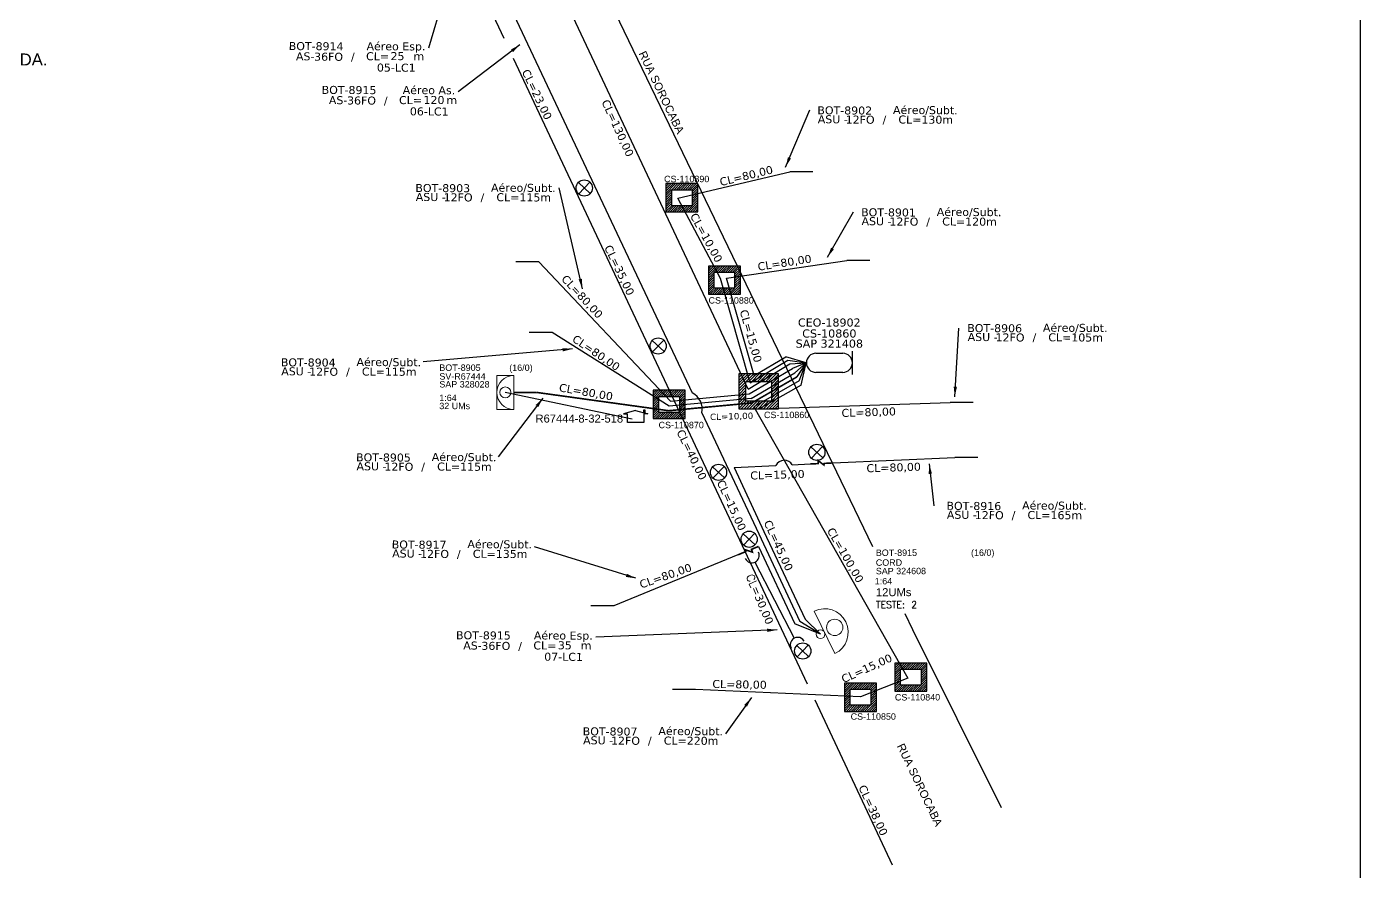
# Model space of a CAD drawing. Extents: x -89 to 1664, y 705 to 1299.
# Drawn here: x 482.6 to 749.2, y 904.3 to 1073 of the extents above; entities that cross this region are included whole.
import ezdxf
from ezdxf.enums import TextEntityAlignment as Align

# ---------------------------------------------------------------- set-up
doc = ezdxf.new("R2010")
doc.units = 0
for name, color, linetype in [('10.1-Caixas Subterrâneas', 5, 'Continuous'), ('20.4-CEOS', 1, 'Continuous'), ('20.5-CEO', 1, 'Continuous'), ('CAP a instalar', 1, 'Continuous'), ('celulas gpon', 7, 'Continuous'), ('label_cabos', 7, 'Continuous'), ('Legenda', 1, 'Continuous'), ('locais', 7, 'Continuous'), ('QUADRA', 7, 'Continuous'), ('Subida Lateral', 5, 'Continuous'), ('surveys', 7, 'Continuous'), ('surveys legendas', 7, 'Continuous')]:
    doc.layers.add(name, color=color, linetype=linetype)
for name, color, linetype, lineweight in [("20.0-LEGENDA DOS CDO'S", 1, 'Continuous', 0), ('20.1-CDO_INTERIOR', 1, 'Continuous', 0), ('20.2-CDO_POSTE', 1, 'Continuous', 5), ('20.6-CORDOALHA_SUPORTE', 7, 'Continuous', 25), ('CORDOALHA_SUPORTE', 7, 'Continuous', 25), ('Segmento Logradouro Texto', 7, 'Continuous', 0)]:
    doc.layers.add(name, color=color, linetype=linetype, lineweight=lineweight)
doc.layers.add('EXTRA', color=50, linetype='Continuous', plot=False)
doc.styles.add('ARIAL', font='arial.ttf')
doc.styles.add('DIGICADE', font='arial.ttf')
doc.styles.add('ROMANS', font='romans')
doc.styles.add('siredit', font='verdana.ttf')
doc.linetypes.add('FENCELINE1', pattern='A,0.25,-0.1,[133,ltypeshp.shx,S=0.1,R=0,X=-0.1,Y=0],-0.1,1', length=1.45)
doc.dimstyles.new('CC', dxfattribs={"dimtxt": 1, "dimasz": 2, "dimexe": 0.18, "dimexo": 0.0625, "dimgap": 0.09, "dimtad": 0, "dimdec": 0, "dimrnd": 1, "dimzin": 0, "dimdsep": 46, "dimtxsty": 'siredit', "dimblk": 'NONE', "dimcen": 0, "dimse1": 1, "dimse2": 1, "dimsd1": 1, "dimsd2": 1, "dimclrt": 7, "dimadec": 0, "dimazin": 0, "dimtfac": 1, "dimtdec": 0, "dimtofl": 0, "dimtmove": 0, "dimatfit": 3, "dimfxl": 0, "dimtolj": 1, "dimtzin": 0, "dimarcsym": 0})

# ---------------------------------------------------------------- blocks, each defined once
blk = doc.blocks.new('SURVEY_SURVEY')
for p, q in [((0, 0.0000152), (-0.0000151, 0.0000108)), ((-0.0000151, 0.0000108), (-0.0000104, 0.0000108)), ((-0.0000103, 0), (-0.0000103, 0.0000108)), ((0.0000103, 0), (-0.0000103, 0)), ((0, 0.0000152), (0.0000151, 0.0000108)), ((0.0000101, 0.0000159), (0.0000117, 0.0000159)), ((0.0000101, 0.0000123), (0.0000101, 0.0000159)), ((0.0000151, 0.0000108), (0.0000103, 0.0000108)), ((0.0000103, 0.0000108), (0.0000103, 0)), ((0.0000117, 0.0000159), (0.0000117, 0.0000119))]:
    blk.add_line(p, q)
blk = doc.blocks.new('*X65')
at = {"color": 0, "linetype": 'Continuous'}
for p, q in [((-1.25, 0.34099), (-0.49099, 1.1)), ((-1.25, 0.517767), (-0.667767, 1.1)), ((-1.25, 0.694544), (-0.844544, 1.1)), ((-1.25, 0.87132), (-1.02132, 1.1)), ((-1.25, 1.048097), (-1.198097, 1.1)), ((-0.789214, 0.625), (-0.314214, 1.1)), ((-0.612437, 0.625), (-0.137437, 1.1)), ((-0.43566, 0.625), (0.03934, 1.1)), ((-0.258883, 0.625), (0.216117, 1.1)), ((-0.082107, 0.625), (0.392893, 1.1)), ((0.09467, 0.625), (0.56967, 1.1)), ((0.271447, 0.625), (0.746447, 1.1)), ((0.448223, 0.625), (0.923223, 1.1)), ((0.625, 0.625), (1.1, 1.1)), ((0.801777, 0.625), (1.25, 1.073223)), ((0.8035, 0.449947), (1.25, 0.896447)), ((-1.25, 0.164214), (-0.8035, 0.610714)), ((-1.25, -0.012563), (-0.8035, 0.433937)), ((-1.25, -0.18934), (-0.8035, 0.25716)), ((-1.25, -0.366117), (-0.8035, 0.080383)), ((0.8035, 0.27317), (1.25, 0.71967)), ((0.8035, 0.096393), (1.25, 0.542893)), ((0.8035, -0.080383), (1.25, 0.366117)), ((0.8035, -0.25716), (1.25, 0.18934)), ((0.8035, -0.433937), (1.25, 0.012563)), ((-1.25, -0.542893), (-0.8035, -0.096393)), ((-1.25, -0.71967), (-0.8035, -0.27317)), ((-1.25, -0.896447), (-0.8035, -0.449947)), ((-1.25, -1.073223), (-0.801777, -0.625)), ((-1.1, -1.1), (-0.625, -0.625)), ((-0.923223, -1.1), (-0.448223, -0.625)), ((-0.746447, -1.1), (-0.271447, -0.625)), ((-0.56967, -1.1), (-0.09467, -0.625)), ((-0.392893, -1.1), (0.082107, -0.625)), ((-0.216117, -1.1), (0.258883, -0.625)), ((-0.03934, -1.1), (0.43566, -0.625)), ((0.137437, -1.1), (0.612437, -0.625)), ((0.314214, -1.1), (0.789214, -0.625)), ((0.49099, -1.1), (1.25, -0.34099)), ((0.667767, -1.1), (1.25, -0.517767)), ((0.8035, -0.610714), (1.25, -0.164214)), ((0.844544, -1.1), (1.25, -0.694544)), ((1.02132, -1.1), (1.25, -0.87132)), ((1.198097, -1.1), (1.25, -1.048097))]:
    blk.add_line(p, q, dxfattribs=at)
blk = doc.blocks.new('MANHOLE_MQ')
at = {"color": 0, "linetype": 'Continuous'}
for p, q in [((0.00000623, 0.00000569), (-0.00000627, 0.00000569)), ((-0.00000627, 0.00000569), (-0.00000627, -0.00000531)), ((0.00000623, -0.00000531), (0.00000623, 0.00000569)), ((-0.00000404, 0.00000331), (0.00000399, 0.00000331)), ((-0.00000404, -0.00000294), (-0.00000404, 0.00000331)), ((0.00000399, 0.00000331), (0.00000399, -0.00000294)), ((0.00000399, -0.00000294), (-0.00000404, -0.00000294)), ((0.00000399, -0.00000294), (0.00000399, -0.00000294)), ((-0.00000627, -0.00000531), (0.00000623, -0.00000531))]:
    blk.add_line(p, q, dxfattribs=at)
at = {"color": 0, "linetype": 'Continuous', "xscale": 5e-06, "yscale": 5e-06, "zscale": 1e-05}
blk.add_blockref('*X65', (-0.00000002, 0.00000019), dxfattribs=at)
blk = doc.blocks.new('*U104')
at = {"color": 0}
blk.add_line((2.14, -0.58), (-2.1, -0.68), dxfattribs=at)
for centre, radius in [((0, 0.38), 0.733), ((0.03, -1.03), 0.393)]:
    blk.add_circle(centre, radius, dxfattribs=at)
blk.add_arc((0.02, -0.63), 2.12, 1.3782, 181.3782, dxfattribs=at)
blk = doc.blocks.new('Inst CDOE-16 CAIXA DIST OPT CDOE 48F_16D C_SPL_2_1_8')
at = {"layer": "20.0-LEGENDA DOS CDO'S", "color": 0}
for tag, p, style, flags in [('ID_ATIVIDADE', (0.12, 6.47), 'ARIAL', 3), ('FATOR', (7.92, 6.47), 'ARIAL', 1), ('QTDE', (0.1, -1.17), 'DIGICADE', 3)]:
    blk.add_attdef(tag, p, '', height=0.8, rotation=0.118, dxfattribs=dict(at, style=style, flags=flags))
at = {"layer": "20.0-LEGENDA DOS CDO'S", "color": 0, "style": 'ARIAL'}
for tag, p, height in [('FID', (0.12, 5.25), 0.8), ('SAP', (0.12, 2.96), 0.8), ('CORDOALHA', (0.12, 4.02), 0.8), ('1:XX', (-0.01, 1.7), 0.8), ('UMS', (0.14, 0.22), 1)]:
    blk.add_attdef(tag, p, '', height=height, rotation=0.118, dxfattribs=at)
blk.add_attdef('FIBRAS_UTILIZADAS', text='', height=0.8, rotation=0.118, dxfattribs=at).set_placement((13.48, 5.26), align=Align.CENTER)
blk = doc.blocks.new('Teste  FTTH')
at = {"color": 0, "lineweight": 0, "style": 'ROMANS'}
for tag, p in [('TESTE', (-2.302, -0.29)), ('QTDE', (0.212, -0.29))]:
    blk.add_attdef(tag, p, '', height=0.48, dxfattribs=at)
for tag, p, flags in [('FID', (-2.227, -1.253), 1), ('FATOR', (-2.227, -2.028), 3), ('ID_ATIVIDADE', (-2.227, -2.716), 3)]:
    blk.add_attdef(tag, p, '', height=0.48, dxfattribs=dict(at, flags=flags))
blk = doc.blocks.new('Inst CORD ALUMINIO 4.8 MM 3F(sem recursos)')
at = {"layer": '20.6-CORDOALHA_SUPORTE', "color": 0, "lineweight": 0, "style": 'ROMANS'}
blk.add_attdef('LANCE', text='', height=1, dxfattribs=at).set_placement((-0.54, -2.21), align=Align.RIGHT)
at = {"layer": '20.6-CORDOALHA_SUPORTE', "color": 0, "style": 'siredit'}
blk.add_attdef('QTDE', (-0.54, -2.21), '', height=1, rotation=359.69, dxfattribs=at)
at = {"layer": '20.6-CORDOALHA_SUPORTE', "color": 0, "lineweight": 0, "style": 'ROMANS'}
for tag, p, flags in [('FATOR', (-5.2, -4.44), 3), ('ID_ATIVIDADE', (-5.2, -6.67), 3), ('FID', (-5.2, -8.9), 1)]:
    blk.add_attdef(tag, p, '', height=1, dxfattribs=dict(at, flags=flags))
blk = doc.blocks.new('Inst CB ESP CFOA-SM-AS-80-TS-36')
at = {"layer": 'label_cabos', "color": 0, "style": 'siredit'}
for tag, flags, p in [('ID_ATIVIDADE', 3, (1.31, 2.67)), ('FATOR', 1, (11.56, 2.55))]:
    blk.add_attdef(tag, text='', height=1, rotation=359.69, dxfattribs=dict(at, flags=flags)).set_placement(p, align=Align.MIDDLE_CENTER)
for tag, p in [('DESTINO_CABO', (3.13, 1.26)), ('TIPO_CABO', (13.11, 1.24)), ('TIPO_CABO', (1.76, 0)), ('CABO', (4.69, -0.05)), ('/', (7.71, -0.05)), ('LANCE', (10.81, 0)), ('UND', (15.96, 0)), ('FID', (13.15, -1.41))]:
    blk.add_attdef(tag, text='', height=1, rotation=359.69, dxfattribs=at).set_placement(p, align=Align.MIDDLE_CENTER)
blk.add_attdef('QTDE', (12.43, -0.47), '', height=1, rotation=359.69, dxfattribs=at)
blk = doc.blocks.new('_None')
blk = doc.blocks.new('Inst CB AS CFOA-SM-AS-80-TS-36')
at = {"layer": 'label_cabos', "color": 0, "style": 'siredit'}
for tag, flags, p in [('ID_ATIVIDADE', 3, (1.31, 2.67)), ('FATOR', 1, (11.56, 2.55))]:
    blk.add_attdef(tag, text='', height=1, rotation=359.69, dxfattribs=dict(at, flags=flags)).set_placement(p, align=Align.MIDDLE_CENTER)
for tag, p in [('DESTINO_CABO', (3.13, 1.26)), ('TIPO_CABO', (13.11, 1.24)), ('TIPO_CABO', (1.76, 0)), ('CABO', (4.69, -0.05)), ('/', (7.71, -0.05)), ('LANCE', (10.81, 0)), ('UND', (15.96, 0)), ('FID', (13.15, -1.41))]:
    blk.add_attdef(tag, text='', height=1, rotation=359.69, dxfattribs=at).set_placement(p, align=Align.MIDDLE_CENTER)
blk.add_attdef('QTDE', (12.43, -0.47), '', height=1, rotation=359.69, dxfattribs=at)
blk = doc.blocks.new('LEGENDA DOS CABOS')
at = {"layer": 'EXTRA', "color": 0, "style": 'siredit'}
for tag, p in [('ID', (4.6, 0.97)), ('XX', (9.03, 0.97))]:
    blk.add_attdef(tag, text='', height=0.48, rotation=359.69, dxfattribs=at).set_placement(p, align=Align.MIDDLE_CENTER)
at = {"layer": 'Legenda', "color": 0, "style": 'siredit'}
for tag, p in [('TIPO_CABO', (1.31, 0)), ('CABO', (4.69, -0.05)), ('/', (6.81, -0.05)), ('METROS', (10.03, -0.05))]:
    blk.add_attdef(tag, text='', height=0.8, rotation=359.69, dxfattribs=at).set_placement(p, align=Align.MIDDLE_CENTER)

msp = doc.modelspace()

# ---------------------------------------------------------------- linework, layer by layer
msp.add_lwpolyline([(-89.32, 705.02), (749.25, 705.02), (749.25, 1299.02), (-89.32, 1299.02), (-89.32, 705.02)])
at = {"color": 4}
msp.add_lwpolyline([(603.65, 994.63), (578.31, 999.94)], dxfattribs=at)
at = {"layer": '20.1-CDO_INTERIOR', "color": 1, "lineweight": 18}
msp.add_lwpolyline([(576.61, 996.54), (576.61, 1003.34), (580.01, 1003.34), (580.01, 996.54)], close=True, dxfattribs=at)
msp.add_circle((578.31, 999.94), 1.09, dxfattribs=at)
msp.add_arc((580.01, 999.94), 3.4, 90.0276, 270.0276, dxfattribs=at)
at = {"layer": '20.5-CEO', "color": 5}
for p, q in [((640.41, 1007.77), (645.78, 1007.77)), ((645.78, 1003.94), (640.41, 1003.94))]:
    msp.add_line(p, q, dxfattribs=at)
msp.add_lwpolyline([(647.69, 1003.55), (647.69, 1008.17)], dxfattribs=at)
for centre, start, end in [((640.41, 1005.86), 90, 270), ((645.78, 1005.86), 270, 90)]:
    msp.add_arc(centre, 1.91, start, end, dxfattribs=at)
at = {"layer": 'CAP a instalar', "color": 7, "ltscale": 5}
for points in [[(626.89, 1000.61), (626.89, 1000.61), (626.89, 1000.61), (626.89, 1000.61), (581.81, 1096.35)], [(626.89, 1000.61), (635.16, 1005.63)]]:
    msp.add_lwpolyline(points, dxfattribs=at)
at = {"layer": 'CAP a instalar', "color": 7, "linetype": 'FENCELINE1', "ltscale": 3}
for points in [[(577.74, 1080.27), (615.69, 999.86)], [(635.16, 1005.63), (638.49, 1005.86)], [(617.59, 995.86), (629.01, 971.66)], [(629.01, 971.66), (637.22, 954.15)]]:
    msp.add_lwpolyline(points, dxfattribs=at)
at = {"layer": 'CAP a instalar', "color": 251, "ltscale": 5}
for points in [[(612.83, 1038.79), (635.18, 1044)], [(621.34, 1022.73), (621.34, 1022.73), (612.83, 1038.79)], [(585.01, 1026.03), (611.34, 998.19), (627.09, 999.63)], [(628.05, 1003.33), (628.05, 1003.33), (622.5, 1022.75), (646.56, 1026.31)], [(627.29, 1001.89), (621.34, 1022.73), (621.34, 1022.73)], [(627.43, 998.71), (611.08, 997.23), (587.7, 1011.95)], [(627.29, 1001.89), (634.77, 1006.36)], [(628.05, 1003.33), (634.4, 1007.08)], [(627.09, 999.63), (635.75, 1004.73)], [(627.43, 998.71), (636.16, 1003.86)], [(637.06, 1002.23), (627.99, 997.04), (658.8, 942.85)], [(637.49, 1001.4), (629.08, 996.68), (667.26, 997.93)], [(649.32, 939.12), (616.32, 940.57)]]:
    msp.add_lwpolyline(points, dxfattribs=at)
at = {"layer": 'CAP a instalar', "color": 251, "linetype": 'FENCELINE1', "ltscale": 3}
for points in [[(639.78, 1044), (635.18, 1044)], [(585.01, 1026.03), (580.42, 1026.03)], [(651.16, 1026.31), (646.56, 1026.31)], [(587.7, 1011.95), (583.1, 1011.95)], [(638.49, 1005.86), (634.4, 1007.08)], [(634.77, 1006.36), (638.49, 1005.86)], [(638.49, 1005.86), (635.75, 1004.73)], [(636.16, 1003.86), (638.49, 1005.86)], [(637.06, 1002.23), (638.49, 1005.86)], [(637.49, 1001.4), (638.49, 1005.86)], [(671.86, 997.93), (667.26, 997.93)], [(643.77, 985.85), (668.16, 986.96)], [(672.76, 986.95), (668.16, 986.96)], [(624.03, 984.95), (632.42, 985.33)], [(624.03, 984.95), (630.02, 972.14)], [(635.67, 985.48), (639.32, 985.65)], [(630.02, 972.14), (638.23, 954.63)], [(628.94, 969.18), (636.2, 953.68)], [(624.82, 967.49), (624.82, 967.49), (600.03, 957.32)], [(600.03, 957.32), (595.43, 957.32)], [(641.35, 951.62), (638.23, 954.63)], [(641.35, 951.62), (636.2, 953.68)], [(658.8, 942.85), (649.32, 939.12)], [(616.32, 940.57), (611.72, 940.57)]]:
    msp.add_lwpolyline(points, dxfattribs=at)
at = {"layer": 'CAP a instalar', "color": 1, "linetype": 'FENCELINE1', "ltscale": 3, "const_width": 0.32}
for points in [[(638.49, 1005.86), (636.59, 1003.03)], [(584.61, 999.94), (580.01, 999.94)]]:
    msp.add_lwpolyline(points, dxfattribs=at)
at = {"layer": 'CAP a instalar', "color": 1, "ltscale": 5, "const_width": 0.32}
for points in [[(627.59, 997.84), (636.59, 1003.03)], [(584.61, 999.94), (610.97, 996.29), (627.59, 997.84)]]:
    msp.add_lwpolyline(points, dxfattribs=at)
at = {"layer": 'CAP a instalar', "color": 7, "linetype": 'FENCELINE1', "ltscale": 3}
msp.add_lwpolyline([(617.59, 995.86, 0.342282), (615.69, 999.86)], format="xyb", dxfattribs=at)
at = {"layer": 'CAP a instalar', "color": 251, "linetype": 'FENCELINE1', "ltscale": 3}
msp.add_lwpolyline([(635.67, 985.48, 0.607548), (632.42, 985.33)], format="xyb", dxfattribs=at)
at = {"layer": 'CAP a instalar', "color": 7, "linetype": 'FENCELINE1', "ltscale": 5}
msp.add_lwpolyline([(641.35, 951.62), (637.22, 954.15)], dxfattribs=at)
at = {"layer": 'CORDOALHA_SUPORTE'}
msp.add_line((628.19, 966.02), (636.04, 950.81), dxfattribs=at)
for centre, start, end in [((627.61, 967.37), 205.5003, 25.5003), ((636.76, 949.53), 29.1415, 209.1415)]:
    msp.add_arc(centre, 1.47, start, end, dxfattribs=at)
at = {"layer": 'locais', "color": 1}
for p, q in [((592.91, 1041.9), (595.28, 1039.68)), ((595.2, 1041.97), (592.98, 1039.6)), ((607.68, 1010.33), (610.05, 1008.11)), ((609.98, 1010.41), (607.76, 1008.04)), ((639.41, 989.09), (641.78, 986.87)), ((641.71, 989.17), (639.49, 986.8)), ((619.75, 985.09), (622.12, 982.87)), ((622.05, 985.17), (619.83, 982.79)), ((625.87, 971.72), (628.24, 969.5)), ((628.17, 971.8), (625.95, 969.43)), ((636.58, 949.39), (638.95, 947.17)), ((638.88, 949.47), (636.66, 947.09))]:
    msp.add_line(p, q, dxfattribs=at)
for centre in [(594.09, 1040.79), (608.87, 1009.22), (640.6, 987.98), (620.94, 983.98), (627.06, 970.61), (637.77, 948.28)]:
    msp.add_circle(centre, 1.62, dxfattribs=at)
at = {"layer": 'QUADRA'}
for points in [[(578.08, 1070.65), (560.05, 1109.01)], [(600.19, 1075.92), (651.74, 969.13)], [(638.71, 941.67), (579.94, 1066.69)], [(658.18, 955.79), (659.72, 952.6), (677.42, 917.01)], [(655.73, 905.49), (640.24, 938.43)]]:
    msp.add_lwpolyline(points, dxfattribs=at)
at = {"layer": 'Subida Lateral', "color": 5, "const_width": 0.32}
for points in [[(639.32, 985.65), (640.84, 985.72), (640.86, 986.31), (642.01, 985.43), (642.07, 985.76), (643.77, 985.85)], [(628.94, 969.18), (627.53, 968.59), (627.71, 968.04), (626.33, 968.48), (626.38, 968.14), (624.82, 967.49)]]:
    msp.add_lwpolyline(points, dxfattribs=at)

# ---------------------------------------------------------------- block references
at = {"color": 0, "lineweight": 0, "xscale": 1.6, "yscale": 1.6, "zscale": 1.6, "rotation": 292.9057696584198}
msp.add_blockref('Inst CORD ALUMINIO 4.8 MM 3F(sem recursos)', (631.7, 959.78), dxfattribs=at).add_auto_attribs({'QTDE': '30,00', 'LANCE': 'CL='})
at = {"layer": '10.1-Caixas Subterrâneas', "color": 30}
for p, xscale, yscale, zscale, rotation in [((613.61, 1038.94), 511660.0868978531, 511660.0868978531, 511660.0868978531, 180.0000000000627), ((622.09, 1022.47), 511660.0868978531, 511660.0868978531, 511660.0868978531, 180.0000000000627), ((628.95, 1000.28), 633025.7726181395, 633025.7726181395, 633025.7726181395, 180.0000000000626), ((611.04, 997.65), 511660.0868978531, 511660.0868978531, 511660.0868978531, 180.0000000000627), ((659.36, 943.16), 511660.0868978531, 511660.0868978531, 511660.0868978531, 180.0000000000629), ((649.32, 939.12), 511660.0868978531, 511660.0868978531, 511660.0868978531, 180.000000000063)]:
    msp.add_blockref('MANHOLE_MQ', p, dxfattribs=dict(at, xscale=xscale, yscale=yscale, zscale=zscale, rotation=rotation))
at = {"layer": "20.0-LEGENDA DOS CDO'S", "color": 7, "lineweight": 0, "xscale": 1.6, "yscale": 1.6, "zscale": 1.6}
msp.add_blockref('Inst CDOE-16 CAIXA DIST OPT CDOE 48F_16D C_SPL_2_1_8', (652.19, 958.87), dxfattribs=at).add_auto_attribs({'FID': 'BOT-8915', 'CORDOALHA': 'CORD', 'SAP': 'SAP 324608', '1:XX': '1:64', 'UMS': '12UMs', 'FIBRAS_UTILIZADAS': '(16/0)'})
at = {"layer": "20.0-LEGENDA DOS CDO'S", "color": 7, "lineweight": 0, "xscale": 2.80079999999999, "yscale": 2.80079999999999, "zscale": 2.80079999999999, "rotation": 0.004078562105398154}
msp.add_blockref('Teste  FTTH', (658.87, 957.68), dxfattribs=at).add_auto_attribs({'TESTE': 'TESTE:', 'QTDE': '2'})
at = {"layer": '20.2-CDO_POSTE', "color": 7, "xscale": -2.227287655997005, "yscale": 2.227287655997005, "zscale": 2.227287655997005, "rotation": 297.3330852321392}
msp.add_blockref('*U104', (643.41, 952.61), dxfattribs=at)
at = {"layer": 'label_cabos', "color": 0, "lineweight": 0}
ref = msp.add_blockref('Inst CB ESP CFOA-SM-AS-80-TS-36', (535.48, 1067.11), dxfattribs=dict(at, xscale=1.6, yscale=1.6, zscale=1.6))
ref.add_attrib('DESTINO_CABO', 'BOT-8914', dxfattribs={"color": 0, "height": 1.6, "rotation": 359.69, "style": 'siredit'}).set_placement((540.49, 1069.13), align=Align.MIDDLE_CENTER)
ref.add_attrib('TIPO_CABO', 'Aéreo Esp.', dxfattribs={"color": 0, "height": 1.6, "rotation": 359.69, "style": 'siredit'}).set_placement((556.45, 1069.1), align=Align.MIDDLE_CENTER)
ref.add_attrib('CABO', '36FO', dxfattribs={"color": 0, "height": 1.6, "rotation": 359.69, "style": 'siredit'}).set_placement((542.97, 1067.02), align=Align.MIDDLE_CENTER)
ref.add_attrib('/', '/', dxfattribs={"color": 0, "height": 1.6, "rotation": 359.69, "style": 'siredit'}).set_placement((547.82, 1067.02), align=Align.MIDDLE_CENTER)
ref.add_attrib('TIPO_CABO', 'AS-', dxfattribs={"color": 0, "height": 1.6, "rotation": 359.69, "style": 'siredit'}).set_placement((538.3, 1067.1), align=Align.MIDDLE_CENTER)
ref.add_attrib('FID', '05-LC1', dxfattribs={"color": 0, "height": 1.6, "rotation": 359.69, "style": 'siredit'}).set_placement((556.51, 1064.84), align=Align.MIDDLE_CENTER)
ref.add_attrib('LANCE', 'CL=', dxfattribs={"color": 0, "height": 1.6, "rotation": 359.69, "style": 'siredit'}).set_placement((552.77, 1067.11), align=Align.MIDDLE_CENTER)
ref.add_attrib('QTDE', '25', (555.36, 1066.35), dxfattribs={"color": 0, "height": 1.6, "rotation": 359.69, "style": 'siredit'})
ref.add_attrib('UND', 'm', dxfattribs={"color": 0, "height": 1.6, "rotation": 359.69, "style": 'siredit'}).set_placement((561.02, 1067.11), align=Align.MIDDLE_CENTER)
ref = msp.add_blockref('Inst CB AS CFOA-SM-AS-80-TS-36', (542.06, 1058.35), dxfattribs=dict(at, xscale=1.6, yscale=1.6, zscale=1.6))
ref.add_attrib('DESTINO_CABO', 'BOT-8915', dxfattribs={"color": 0, "height": 1.6, "rotation": 359.69, "style": 'siredit'}).set_placement((547.07, 1060.37), align=Align.MIDDLE_CENTER)
ref.add_attrib('TIPO_CABO', 'Aéreo As.', dxfattribs={"color": 0, "height": 1.6, "rotation": 359.69, "style": 'siredit'}).set_placement((563.04, 1060.34), align=Align.MIDDLE_CENTER)
ref.add_attrib('CABO', '36FO', dxfattribs={"color": 0, "height": 1.6, "rotation": 359.69, "style": 'siredit'}).set_placement((549.56, 1058.27), align=Align.MIDDLE_CENTER)
ref.add_attrib('/', '/', dxfattribs={"color": 0, "height": 1.6, "rotation": 359.69, "style": 'siredit'}).set_placement((554.41, 1058.27), align=Align.MIDDLE_CENTER)
ref.add_attrib('TIPO_CABO', 'AS-', dxfattribs={"color": 0, "height": 1.6, "rotation": 359.69, "style": 'siredit'}).set_placement((544.88, 1058.34), align=Align.MIDDLE_CENTER)
ref.add_attrib('FID', '06-LC1', dxfattribs={"color": 0, "height": 1.6, "rotation": 359.69, "style": 'siredit'}).set_placement((563.1, 1056.09), align=Align.MIDDLE_CENTER)
ref.add_attrib('LANCE', 'CL=', dxfattribs={"color": 0, "height": 1.6, "rotation": 359.69, "style": 'siredit'}).set_placement((559.36, 1058.35), align=Align.MIDDLE_CENTER)
ref.add_attrib('QTDE', '120', (561.95, 1057.59), dxfattribs={"color": 0, "height": 1.6, "rotation": 359.69, "style": 'siredit'})
ref.add_attrib('UND', 'm', dxfattribs={"color": 0, "height": 1.6, "rotation": 359.69, "style": 'siredit'}).set_placement((567.61, 1058.35), align=Align.MIDDLE_CENTER)
ref = msp.add_blockref('LEGENDA DOS CABOS', (639.39, 1053.69), dxfattribs=dict(at, xscale=1.6, yscale=1.6, zscale=1.6))
ref.add_attrib('ID', 'BOT-8902', dxfattribs={"color": 0, "height": 1.6, "rotation": 359.69, "style": 'siredit'}).set_placement((646.17, 1056.29), align=Align.MIDDLE_CENTER)
ref.add_attrib('CABO', '12FO', dxfattribs={"color": 0, "height": 1.6, "rotation": 359.69, "style": 'siredit'}).set_placement((649.25, 1054.45), align=Align.MIDDLE_CENTER)
ref.add_attrib('METROS', 'CL=130m', dxfattribs={"color": 0, "height": 1.6, "rotation": 359.69, "style": 'siredit'}).set_placement((662.36, 1054.45), align=Align.MIDDLE_CENTER)
ref.add_attrib('XX', 'Aéreo/Subt.', dxfattribs={"color": 0, "height": 1.6, "rotation": 359.69, "style": 'siredit'}).set_placement((662.28, 1056.36), align=Align.MIDDLE_CENTER)
ref.add_attrib('/', '/', dxfattribs={"color": 0, "height": 1.6, "rotation": 359.69, "style": 'siredit'}).set_placement((654.1, 1054.45), align=Align.MIDDLE_CENTER)
ref.add_attrib('TIPO_CABO', 'ASU -', dxfattribs={"color": 0, "height": 1.6, "rotation": 359.69, "style": 'siredit'}).set_placement((643.77, 1054.52), align=Align.MIDDLE_CENTER)
ref = msp.add_blockref('LEGENDA DOS CABOS', (559.01, 1038.16), dxfattribs=dict(at, xscale=1.6, yscale=1.6, zscale=1.6))
ref.add_attrib('ID', 'BOT-8903', dxfattribs={"color": 0, "height": 1.6, "rotation": 359.69, "style": 'siredit'}).set_placement((565.8, 1040.77), align=Align.MIDDLE_CENTER)
ref.add_attrib('CABO', '12FO', dxfattribs={"color": 0, "height": 1.6, "rotation": 359.69, "style": 'siredit'}).set_placement((568.88, 1038.92), align=Align.MIDDLE_CENTER)
ref.add_attrib('METROS', 'CL=115m', dxfattribs={"color": 0, "height": 1.6, "rotation": 359.69, "style": 'siredit'}).set_placement((581.99, 1038.92), align=Align.MIDDLE_CENTER)
ref.add_attrib('XX', 'Aéreo/Subt.', dxfattribs={"color": 0, "height": 1.6, "rotation": 359.69, "style": 'siredit'}).set_placement((581.91, 1040.83), align=Align.MIDDLE_CENTER)
ref.add_attrib('/', '/', dxfattribs={"color": 0, "height": 1.6, "rotation": 359.69, "style": 'siredit'}).set_placement((573.72, 1038.92), align=Align.MIDDLE_CENTER)
ref.add_attrib('TIPO_CABO', 'ASU -', dxfattribs={"color": 0, "height": 1.6, "rotation": 359.69, "style": 'siredit'}).set_placement((563.4, 1038.99), align=Align.MIDDLE_CENTER)
ref = msp.add_blockref('LEGENDA DOS CABOS', (648.13, 1033.32), dxfattribs=dict(at, xscale=1.6, yscale=1.6, zscale=1.6))
ref.add_attrib('ID', 'BOT-8901', dxfattribs={"color": 0, "height": 1.6, "rotation": 359.69, "style": 'siredit'}).set_placement((654.92, 1035.92), align=Align.MIDDLE_CENTER)
ref.add_attrib('CABO', '12FO', dxfattribs={"color": 0, "height": 1.6, "rotation": 359.69, "style": 'siredit'}).set_placement((658, 1034.08), align=Align.MIDDLE_CENTER)
ref.add_attrib('METROS', 'CL=120m', dxfattribs={"color": 0, "height": 1.6, "rotation": 359.69, "style": 'siredit'}).set_placement((671.11, 1034.08), align=Align.MIDDLE_CENTER)
ref.add_attrib('XX', 'Aéreo/Subt.', dxfattribs={"color": 0, "height": 1.6, "rotation": 359.69, "style": 'siredit'}).set_placement((671.03, 1035.99), align=Align.MIDDLE_CENTER)
ref.add_attrib('/', '/', dxfattribs={"color": 0, "height": 1.6, "rotation": 359.69, "style": 'siredit'}).set_placement((662.84, 1034.08), align=Align.MIDDLE_CENTER)
ref.add_attrib('TIPO_CABO', 'ASU -', dxfattribs={"color": 0, "height": 1.6, "rotation": 359.69, "style": 'siredit'}).set_placement((652.52, 1034.15), align=Align.MIDDLE_CENTER)
ref = msp.add_blockref('LEGENDA DOS CABOS', (669.36, 1010.17), dxfattribs=dict(at, xscale=1.6, yscale=1.6, zscale=1.6))
ref.add_attrib('ID', 'BOT-8906', dxfattribs={"color": 0, "height": 1.6, "rotation": 359.69, "style": 'siredit'}).set_placement((676.14, 1012.78), align=Align.MIDDLE_CENTER)
ref.add_attrib('CABO', '12FO', dxfattribs={"color": 0, "height": 1.6, "rotation": 359.69, "style": 'siredit'}).set_placement((679.22, 1010.93), align=Align.MIDDLE_CENTER)
ref.add_attrib('METROS', 'CL=105m', dxfattribs={"color": 0, "height": 1.6, "rotation": 359.69, "style": 'siredit'}).set_placement((692.33, 1010.93), align=Align.MIDDLE_CENTER)
ref.add_attrib('XX', 'Aéreo/Subt.', dxfattribs={"color": 0, "height": 1.6, "rotation": 359.69, "style": 'siredit'}).set_placement((692.25, 1012.85), align=Align.MIDDLE_CENTER)
ref.add_attrib('/', '/', dxfattribs={"color": 0, "height": 1.6, "rotation": 359.69, "style": 'siredit'}).set_placement((684.07, 1010.93), align=Align.MIDDLE_CENTER)
ref.add_attrib('TIPO_CABO', 'ASU -', dxfattribs={"color": 0, "height": 1.6, "rotation": 359.69, "style": 'siredit'}).set_placement((673.74, 1011.01), align=Align.MIDDLE_CENTER)
ref = msp.add_blockref('LEGENDA DOS CABOS', (532.13, 1003.33), dxfattribs=dict(at, xscale=1.6, yscale=1.6, zscale=1.6))
ref.add_attrib('ID', 'BOT-8904', dxfattribs={"color": 0, "height": 1.6, "rotation": 359.69, "style": 'siredit'}).set_placement((538.91, 1005.93), align=Align.MIDDLE_CENTER)
ref.add_attrib('CABO', '12FO', dxfattribs={"color": 0, "height": 1.6, "rotation": 359.69, "style": 'siredit'}).set_placement((541.99, 1004.09), align=Align.MIDDLE_CENTER)
ref.add_attrib('METROS', 'CL=115m', dxfattribs={"color": 0, "height": 1.6, "rotation": 359.69, "style": 'siredit'}).set_placement((555.1, 1004.09), align=Align.MIDDLE_CENTER)
ref.add_attrib('XX', 'Aéreo/Subt.', dxfattribs={"color": 0, "height": 1.6, "rotation": 359.69, "style": 'siredit'}).set_placement((555.02, 1006), align=Align.MIDDLE_CENTER)
ref.add_attrib('/', '/', dxfattribs={"color": 0, "height": 1.6, "rotation": 359.69, "style": 'siredit'}).set_placement((546.84, 1004.09), align=Align.MIDDLE_CENTER)
ref.add_attrib('TIPO_CABO', 'ASU -', dxfattribs={"color": 0, "height": 1.6, "rotation": 359.69, "style": 'siredit'}).set_placement((536.51, 1004.16), align=Align.MIDDLE_CENTER)
ref = msp.add_blockref('LEGENDA DOS CABOS', (547.17, 984.34), dxfattribs=dict(at, xscale=1.6, yscale=1.6, zscale=1.6))
ref.add_attrib('ID', 'BOT-8905', dxfattribs={"color": 0, "height": 1.6, "rotation": 359.69, "style": 'siredit'}).set_placement((553.95, 986.95), align=Align.MIDDLE_CENTER)
ref.add_attrib('CABO', '12FO', dxfattribs={"color": 0, "height": 1.6, "rotation": 359.69, "style": 'siredit'}).set_placement((557.03, 985.1), align=Align.MIDDLE_CENTER)
ref.add_attrib('METROS', 'CL=115m', dxfattribs={"color": 0, "height": 1.6, "rotation": 359.69, "style": 'siredit'}).set_placement((570.14, 985.1), align=Align.MIDDLE_CENTER)
ref.add_attrib('XX', 'Aéreo/Subt.', dxfattribs={"color": 0, "height": 1.6, "rotation": 359.69, "style": 'siredit'}).set_placement((570.06, 987.02), align=Align.MIDDLE_CENTER)
ref.add_attrib('/', '/', dxfattribs={"color": 0, "height": 1.6, "rotation": 359.69, "style": 'siredit'}).set_placement((561.87, 985.1), align=Align.MIDDLE_CENTER)
ref.add_attrib('TIPO_CABO', 'ASU -', dxfattribs={"color": 0, "height": 1.6, "rotation": 359.69, "style": 'siredit'}).set_placement((551.55, 985.18), align=Align.MIDDLE_CENTER)
ref = msp.add_blockref('LEGENDA DOS CABOS', (665.2, 974.66), dxfattribs=dict(at, xscale=1.6, yscale=1.6, zscale=1.6))
ref.add_attrib('ID', 'BOT-8916', dxfattribs={"color": 0, "height": 1.6, "rotation": 359.69, "style": 'siredit'}).set_placement((671.98, 977.26), align=Align.MIDDLE_CENTER)
ref.add_attrib('CABO', '12FO', dxfattribs={"color": 0, "height": 1.6, "rotation": 359.69, "style": 'siredit'}).set_placement((675.06, 975.42), align=Align.MIDDLE_CENTER)
ref.add_attrib('METROS', 'CL=165m', dxfattribs={"color": 0, "height": 1.6, "rotation": 359.69, "style": 'siredit'}).set_placement((688.17, 975.42), align=Align.MIDDLE_CENTER)
ref.add_attrib('XX', 'Aéreo/Subt.', dxfattribs={"color": 0, "height": 1.6, "rotation": 359.69, "style": 'siredit'}).set_placement((688.09, 977.33), align=Align.MIDDLE_CENTER)
ref.add_attrib('/', '/', dxfattribs={"color": 0, "height": 1.6, "rotation": 359.69, "style": 'siredit'}).set_placement((679.91, 975.42), align=Align.MIDDLE_CENTER)
ref.add_attrib('TIPO_CABO', 'ASU -', dxfattribs={"color": 0, "height": 1.6, "rotation": 359.69, "style": 'siredit'}).set_placement((669.58, 975.49), align=Align.MIDDLE_CENTER)
ref = msp.add_blockref('LEGENDA DOS CABOS', (554.3, 966.92), dxfattribs=dict(at, xscale=1.6, yscale=1.6, zscale=1.6))
ref.add_attrib('ID', 'BOT-8917', dxfattribs={"color": 0, "height": 1.6, "rotation": 359.69, "style": 'siredit'}).set_placement((561.08, 969.53), align=Align.MIDDLE_CENTER)
ref.add_attrib('CABO', '12FO', dxfattribs={"color": 0, "height": 1.6, "rotation": 359.69, "style": 'siredit'}).set_placement((564.16, 967.68), align=Align.MIDDLE_CENTER)
ref.add_attrib('METROS', 'CL=135m', dxfattribs={"color": 0, "height": 1.6, "rotation": 359.69, "style": 'siredit'}).set_placement((577.27, 967.68), align=Align.MIDDLE_CENTER)
ref.add_attrib('XX', 'Aéreo/Subt.', dxfattribs={"color": 0, "height": 1.6, "rotation": 359.69, "style": 'siredit'}).set_placement((577.19, 969.6), align=Align.MIDDLE_CENTER)
ref.add_attrib('/', '/', dxfattribs={"color": 0, "height": 1.6, "rotation": 359.69, "style": 'siredit'}).set_placement((569.01, 967.68), align=Align.MIDDLE_CENTER)
ref.add_attrib('TIPO_CABO', 'ASU -', dxfattribs={"color": 0, "height": 1.6, "rotation": 359.69, "style": 'siredit'}).set_placement((558.68, 967.75), align=Align.MIDDLE_CENTER)
ref = msp.add_blockref('Inst CB ESP CFOA-SM-AS-80-TS-36', (568.92, 949.38), dxfattribs=dict(at, xscale=1.6, yscale=1.6, zscale=1.6))
ref.add_attrib('DESTINO_CABO', 'BOT-8915', dxfattribs={"color": 0, "height": 1.6, "rotation": 359.69, "style": 'siredit'}).set_placement((573.93, 951.4), align=Align.MIDDLE_CENTER)
ref.add_attrib('TIPO_CABO', 'Aéreo Esp.', dxfattribs={"color": 0, "height": 1.6, "rotation": 359.69, "style": 'siredit'}).set_placement((589.9, 951.37), align=Align.MIDDLE_CENTER)
ref.add_attrib('CABO', '36FO', dxfattribs={"color": 0, "height": 1.6, "rotation": 359.69, "style": 'siredit'}).set_placement((576.42, 949.3), align=Align.MIDDLE_CENTER)
ref.add_attrib('/', '/', dxfattribs={"color": 0, "height": 1.6, "rotation": 359.69, "style": 'siredit'}).set_placement((581.27, 949.3), align=Align.MIDDLE_CENTER)
ref.add_attrib('TIPO_CABO', 'AS-', dxfattribs={"color": 0, "height": 1.6, "rotation": 359.69, "style": 'siredit'}).set_placement((571.74, 949.37), align=Align.MIDDLE_CENTER)
ref.add_attrib('FID', '07-LC1', dxfattribs={"color": 0, "height": 1.6, "rotation": 359.69, "style": 'siredit'}).set_placement((589.96, 947.12), align=Align.MIDDLE_CENTER)
ref.add_attrib('LANCE', 'CL=', dxfattribs={"color": 0, "height": 1.6, "rotation": 359.69, "style": 'siredit'}).set_placement((586.22, 949.38), align=Align.MIDDLE_CENTER)
ref.add_attrib('QTDE', '35', (588.81, 948.62), dxfattribs={"color": 0, "height": 1.6, "rotation": 359.69, "style": 'siredit'})
ref.add_attrib('UND', 'm', dxfattribs={"color": 0, "height": 1.6, "rotation": 359.69, "style": 'siredit'}).set_placement((594.47, 949.38), align=Align.MIDDLE_CENTER)
ref = msp.add_blockref('LEGENDA DOS CABOS', (592.48, 929.59), dxfattribs=dict(at, xscale=1.6, yscale=1.6, zscale=1.6))
ref.add_attrib('ID', 'BOT-8907', dxfattribs={"color": 0, "height": 1.6, "rotation": 359.69, "style": 'siredit'}).set_placement((599.26, 932.2), align=Align.MIDDLE_CENTER)
ref.add_attrib('CABO', '12FO', dxfattribs={"color": 0, "height": 1.6, "rotation": 359.69, "style": 'siredit'}).set_placement((602.34, 930.35), align=Align.MIDDLE_CENTER)
ref.add_attrib('METROS', 'CL=220m', dxfattribs={"color": 0, "height": 1.6, "rotation": 359.69, "style": 'siredit'}).set_placement((615.45, 930.35), align=Align.MIDDLE_CENTER)
ref.add_attrib('XX', 'Aéreo/Subt.', dxfattribs={"color": 0, "height": 1.6, "rotation": 359.69, "style": 'siredit'}).set_placement((615.37, 932.27), align=Align.MIDDLE_CENTER)
ref.add_attrib('/', '/', dxfattribs={"color": 0, "height": 1.6, "rotation": 359.69, "style": 'siredit'}).set_placement((607.19, 930.35), align=Align.MIDDLE_CENTER)
ref.add_attrib('TIPO_CABO', 'ASU -', dxfattribs={"color": 0, "height": 1.6, "rotation": 359.69, "style": 'siredit'}).set_placement((596.86, 930.43), align=Align.MIDDLE_CENTER)
at = {"layer": 'surveys', "color": 255, "xscale": 159999.9999996623, "yscale": 159999.9999996623, "zscale": 159999.9999996623}
msp.add_blockref('SURVEY_SURVEY', (604.36, 993.92), dxfattribs=at)

# ---------------------------------------------------------------- texts
at = {"color": 7, "linetype": 'Continuous', "insert": (444.69, 1071.67), "char_height": 2.4, "width": 44.8554, "attachment_point": 1, "style": 'DIGICADE'}
msp.add_mtext('NOTA:  CDOE SERÁ \\PINSTALADA NA FACHADA.', dxfattribs=at)
at = {"layer": '10.1-Caixas Subterrâneas', "color": 30, "style": 'ARIAL'}
for s, p in [('CS-110890', (610.05, 1041.95)), ('CS-110880', (618.94, 1017.7)), ('CS-110860', (630.03, 994.81)), ('CS-110870', (608.95, 992.79)), ('CS-110840', (656.2, 938.39)), ('CS-110850', (647.35, 934.54))]:
    msp.add_text(s, height=1.28, dxfattribs=at).set_placement(p)
at = {"layer": "20.0-LEGENDA DOS CDO'S", "color": 1, "style": 'ARIAL'}
for s, p in [('BOT-8905', (565.12, 1004.25)), ('SV-R67444', (565.13, 1002.51)), ('SAP 328028', (565.12, 1000.93)), ('32 UMs', (565.11, 996.6)), ('1:64', (565.11, 998.22))]:
    msp.add_text(s, height=1.28, rotation=359.9724, dxfattribs=at).set_placement(p)
msp.add_text('                (16/0)', height=1.28, rotation=359.9724, dxfattribs=at).set_placement((577.46, 1004.24), align=Align.CENTER)
at = {"layer": '20.4-CEOS', "color": 5, "style": 'siredit'}
msp.add_text('CEO-18902', height=1.615, dxfattribs=at).set_placement((643.08, 1014.72), align=Align.TOP_CENTER)
at = {"layer": '20.5-CEO', "color": 5, "style": 'siredit'}
for s, p in [('SAP 321408', (643.09, 1010.51)), ('CS-10860', (643.09, 1012.53))]:
    msp.add_text(s, height=1.622, dxfattribs=at).set_placement(p, align=Align.TOP_CENTER)
at = {"layer": 'celulas gpon', "style": 'siredit'}
for s, height, rotation, p in [('CL=23,00', 1.6, 295.7356, (581.56, 1064.03)), ('CL=130,00', 1.6, 294.6997, (597.5, 1058)), ('CL=80,00', 1.6, 13.7966, (621.39, 1041.16)), ('CL=10,00', 1.6, 298.8774, (615.18, 1035.24)), ('CL=35,00', 1.6, 295.7356, (598.04, 1028.92)), ('CL=80,00', 1.6, 8.8938, (628.89, 1024.25)), ('CL=80,00', 1.6, 313.0646, (589.38, 1022.51)), ('CL=15,00', 1.6, 285.8827, (625.15, 1016.23)), ('CL=80,00', 1.6, 325.9123, (591.53, 1010.25)), ('CL=80,00', 1.6, 350.0914, (588.95, 1000.18)), ('CL=10,00', 1.272, 1.7851, (619.25, 994.4)), ('CL=80,00', 1.6, 1.7851, (645.55, 995.03)), ('CL=40,00', 1.6, 295.7356, (612.5, 992.05)), ('CL=15,00', 1.6, 1.7851, (627.3, 982.53)), ('CL=80,00', 1.6, 1.7851, (650.54, 983.98)), ('CL=15,00', 1.6, 294.6864, (620.55, 982.01)), ('CL=45,00', 1.6, 294.6864, (629.93, 973.97)), ('CL=100,00', 1.6, 299.9584, (642.55, 972.34)), ('CL=80,00', 1.6, 19.2257, (605.47, 960.74)), ('CL=15,00', 1.6, 24.4661, (645.94, 941.83)), ('CL=80,00', 1.6, 359.0583, (619.69, 940.9)), ('CL=38,00', 1.6, 294.6864, (648.86, 921.06))]:
    msp.add_text(s, height=height, rotation=rotation, dxfattribs=at).set_placement(p)
at = {"layer": 'Segmento Logradouro Texto', "color": 3, "linetype": 'Continuous', "char_height": 1.6, "width": 18.4611, "attachment_point": 1, "rotation": 295.623, "style": 'DIGICADE'}
for insert in [(606.36, 1068.36), (658, 930)]:
    msp.add_mtext('\\fArial|b0|i0|c0|p34;\\W1.0000000000;\\T1.0000000000;\\o\\lRUA SOROCABA', dxfattribs=dict(at, insert=insert))
at = {"layer": 'surveys legendas', "style": 'ARIAL'}
msp.add_text('R67444-8-32-518', height=1.6, dxfattribs=at).set_placement((584.34, 993.92))

# ---------------------------------------------------------------- leaders
at = {"layer": 'label_cabos'}
for points in [[(567.48, 1084.09), (562.98, 1068.76)], [(581.24, 1069.42), (568.85, 1060.02)], [(634.34, 1044.97), (639.18, 1056.38)], [(593.74, 1020.63), (589.07, 1040.81)], [(642.73, 1026.98), (647.92, 1036.01)], [(668.16, 999.08), (668.98, 1012.78)], [(591.76, 1008.64), (561.87, 1006.07)], [(585.84, 998.82), (576.91, 987.08)], [(663.06, 985.66), (663.99, 977.29)], [(604.43, 962.8), (584.14, 969.06)], [(632.66, 952.49), (596.43, 951.04)], [(627.51, 938.96), (622.32, 931.73)]]:
    msp.add_leader(points, dimstyle='CC', override={"dimgap": 0.09, "dimtad": 0}, dxfattribs=at)

doc.saveas('drawing.dxf')
